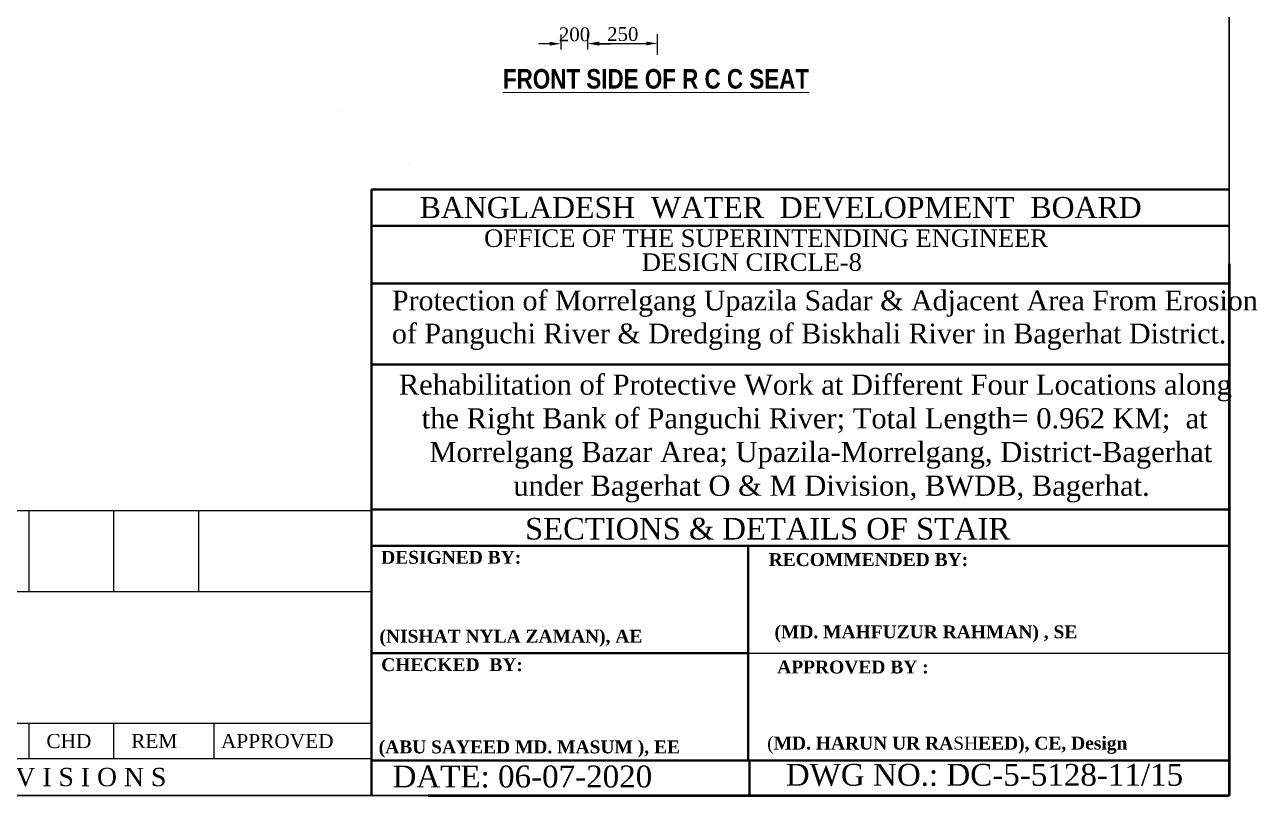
# Model space of a CAD drawing. Header units: metres. Extents: x -2434 to 11656, y -15288 to 8109.
# Drawn here: x 3662.44 to 3711.52, y -11698.32 to -11667.61 of the extents above; entities that cross this region are included whole.
import ezdxf
from ezdxf.enums import TextEntityAlignment as Align

# ---------------------------------------------------------------- set-up
doc = ezdxf.new("R2010")
doc.units = ezdxf.units.M
doc.layers.add('Layer1', color=7, linetype='Continuous', lineweight=13)
doc.layers.add('LINE', color=7, linetype='Continuous')
doc.styles.add('Kazi_T_H', font='timesbd.ttf')
doc.styles.get("Standard").update_dxf_attribs({"font": 'times.ttf'})
doc.styles.add('TIMES', font='ARIALN.TTF')
doc.dimstyles.get("Standard").update_dxf_attribs({"dimtxt": 0.5, "dimasz": 0.4075, "dimexe": 0.364, "dimexo": 0.219, "dimgap": 0.09, "dimtad": 0, "dimdec": 0, "dimlfac": 1000, "dimzin": 0, "dimdsep": 46, "dimtxsty": 'Standard', "dimcen": 0.09, "dimadec": 0, "dimazin": 0, "dimtfac": 1, "dimtdec": 0, "dimtofl": 0, "dimtmove": 0, "dimatfit": 3, "dimfxl": 1, "dimtolj": 1, "dimtzin": 0, "dimarcsym": 0})

# ---------------------------------------------------------------- blocks, each defined once
blk = doc.blocks.new('*D425')
at = {"layer": 'Defpoints', "color": 0, "lineweight": -3}
for p in [(3687.639, -11668.357), (3684.866, -11668.813), (3687.639, -11669.027)]:
    blk.add_point(p, dxfattribs=at)
at = {"layer": 'Layer1', "color": 0, "lineweight": -2}
for p, q in [((3684.866, -11668.594), (3684.866, -11667.993)), ((3687.639, -11668.808), (3687.639, -11667.993))]:
    blk.add_line(p, q, dxfattribs=at)
at = {"layer": 'Layer1', "color": 7, "lineweight": -2}
blk.add_line((3685.316, -11668.357), (3687.189, -11668.357), dxfattribs=at)
at = {"layer": 'Layer1', "color": 7, "lineweight": -3}
for points in [[(3685.316, -11668.282), (3685.316, -11668.432), (3684.866, -11668.357)], [(3687.189, -11668.282), (3687.189, -11668.432), (3687.639, -11668.357)]]:
    blk.add_solid(points, dxfattribs=at)
at = {"layer": 'Layer1', "color": 0, "lineweight": 13, "insert": (3686.252, -11667.987), "char_height": 0.55, "attachment_point": 5}
blk.add_mtext('\\A1;250', dxfattribs=at)
blk = doc.blocks.new('*D426')
at = {"layer": 'Defpoints', "color": 0, "lineweight": -3}
for p in [(3684.866, -11668.369), (3683.797, -11668.818), (3684.866, -11668.813)]:
    blk.add_point(p, dxfattribs=at)
at = {"layer": 'Layer1', "color": 0, "lineweight": -2}
for p, q in [((3683.797, -11668.599), (3683.797, -11668.005)), ((3684.866, -11668.594), (3684.866, -11668.005))]:
    blk.add_line(p, q, dxfattribs=at)
at = {"layer": 'Layer1', "color": 7, "lineweight": -2}
for p, q in [((3683.347, -11668.369), (3682.897, -11668.369)), ((3685.316, -11668.369), (3685.766, -11668.369))]:
    blk.add_line(p, q, dxfattribs=at)
at = {"layer": 'Layer1', "color": 7, "lineweight": -3}
for points in [[(3683.347, -11668.294), (3683.347, -11668.444), (3683.797, -11668.369)], [(3685.316, -11668.294), (3685.316, -11668.444), (3684.866, -11668.369)]]:
    blk.add_solid(points, dxfattribs=at)
at = {"layer": 'Layer1', "color": 0, "lineweight": 13, "insert": (3684.331, -11667.999), "char_height": 0.55, "attachment_point": 5}
blk.add_mtext('\\A1;200', dxfattribs=at)
blk = doc.blocks.new('*D463')
at = {"layer": 'Defpoints', "color": 0, "lineweight": -3}
for p in [(3687.639, -11668.357), (3684.866, -11668.813), (3687.639, -11669.027)]:
    blk.add_point(p, dxfattribs=at)
at = {"layer": 'Layer1', "color": 0, "lineweight": -2}
for p, q in [((3684.866, -11668.594), (3684.866, -11667.993)), ((3687.639, -11668.808), (3687.639, -11667.993))]:
    blk.add_line(p, q, dxfattribs=at)
at = {"layer": 'Layer1', "color": 7, "lineweight": -2}
blk.add_line((3685.316, -11668.357), (3687.189, -11668.357), dxfattribs=at)
at = {"layer": 'Layer1', "color": 7, "lineweight": -3}
for points in [[(3685.316, -11668.282), (3685.316, -11668.432), (3684.866, -11668.357)], [(3687.189, -11668.282), (3687.189, -11668.432), (3687.639, -11668.357)]]:
    blk.add_solid(points, dxfattribs=at)
at = {"layer": 'Layer1', "color": 0, "lineweight": 13, "insert": (3686.252, -11667.987), "char_height": 0.55, "attachment_point": 5}
blk.add_mtext('\\A1;250', dxfattribs=at)
blk = doc.blocks.new('*D464')
at = {"layer": 'Defpoints', "color": 0, "lineweight": -3}
for p in [(3684.866, -11668.369), (3683.797, -11668.818), (3684.866, -11668.813)]:
    blk.add_point(p, dxfattribs=at)
at = {"layer": 'Layer1', "color": 0, "lineweight": -2}
for p, q in [((3683.797, -11668.599), (3683.797, -11668.005)), ((3684.866, -11668.594), (3684.866, -11668.005))]:
    blk.add_line(p, q, dxfattribs=at)
at = {"layer": 'Layer1', "color": 7, "lineweight": -2}
for p, q in [((3683.347, -11668.369), (3682.897, -11668.369)), ((3685.316, -11668.369), (3685.766, -11668.369))]:
    blk.add_line(p, q, dxfattribs=at)
at = {"layer": 'Layer1', "color": 7, "lineweight": -3}
for points in [[(3683.347, -11668.294), (3683.347, -11668.444), (3683.797, -11668.369)], [(3685.316, -11668.294), (3685.316, -11668.444), (3684.866, -11668.369)]]:
    blk.add_solid(points, dxfattribs=at)
at = {"layer": 'Layer1', "color": 0, "lineweight": 13, "insert": (3684.331, -11667.999), "char_height": 0.55, "attachment_point": 5}
blk.add_mtext('\\A1;200', dxfattribs=at)

msp = doc.modelspace()

# ---------------------------------------------------------------- linework, layer by layer
at = {"color": 0, "linetype": 'Continuous', "lineweight": -3, "ltscale": 0.5}
for p, q in [((3674.953747, -11671.038602), (3674.953747, -11671.038602)), ((3677.730318, -11673.175673), (3677.730318, -11673.175673)), ((3677.730318, -11673.175673), (3677.730318, -11673.175673)), ((3691.248452, -11692.647627), (3710.395862, -11692.647627)), ((3677.026744, -11698.317687), (3710.395862, -11698.317687))]:
    msp.add_line(p, q, dxfattribs=at)
at = {"lineweight": 50, "ltscale": 0.5}
for p in [(3710.395862, -11677.134077), (3678.498905, -11698.317687)]:
    msp.add_line(p, (3710.395862, -11698.317687), dxfattribs=at)
at = {"layer": 'Layer1', "color": 7, "lineweight": 30}
msp.add_lwpolyline([(3686.75372, -11698.317687), (3599.296782, -11698.317687), (3599.296782, -11620.955942), (3710.395862, -11620.955942), (3710.395862, -11681.840877), (3710.395862, -11695.795457), (3710.395862, -11698.317687)], close=True, dxfattribs=at)
msp.add_lwpolyline([(3686.75372, -11698.317687), (3599.296782, -11698.317687), (3599.296782, -11620.955942), (3710.395862, -11620.955942), (3710.395862, -11681.840877), (3710.395862, -11695.795457), (3710.395862, -11698.317687)], close=True, dxfattribs=at)
at = {"layer": 'LINE', "color": 0, "linetype": 'ByBlock', "lineweight": 40, "ltscale": 0.5}
for p, q in [((3710.395862, -11674.171832), (3676.250713, -11674.171832)), ((3676.250713, -11674.171832), (3676.250713, -11698.317687)), ((3710.395862, -11675.628513), (3676.250713, -11675.628513)), ((3710.395862, -11677.921562), (3676.250713, -11677.921562)), ((3710.395862, -11681.150794), (3676.250713, -11681.150794)), ((3710.395862, -11686.928563), (3676.250713, -11686.928563)), ((3710.395862, -11688.371095), (3676.250713, -11688.371095)), ((3691.248452, -11696.924159), (3691.248452, -11688.371095)), ((3676.250713, -11692.647627), (3691.248452, -11692.647627)), ((3676.250713, -11696.924159), (3710.395862, -11696.924159)), ((3691.29949, -11698.317687), (3691.29949, -11696.924159))]:
    msp.add_line(p, q, dxfattribs=at)
at = {"layer": 'LINE', "lineweight": -2, "ltscale": 0.5}
for p, q in [((3676.250713, -11686.976004), (3651.437496, -11686.976004)), ((3662.601895, -11686.976004), (3662.601895, -11690.206527)), ((3665.977883, -11686.976004), (3665.977883, -11690.206527)), ((3669.353871, -11686.976004), (3669.353871, -11690.206527)), ((3676.250713, -11690.206527), (3651.437496, -11690.206527)), ((3676.250713, -11695.450825), (3651.437496, -11695.450825)), ((3662.601895, -11695.450825), (3662.601895, -11696.855466)), ((3665.977883, -11695.450825), (3665.977883, -11696.855466)), ((3669.975342, -11695.450825), (3669.975342, -11696.855466)), ((3676.250713, -11696.855466), (3651.567956, -11696.855466))]:
    msp.add_line(p, q, dxfattribs=at)

# ---------------------------------------------------------------- texts
at = {"layer": 'Layer1', "color": 7, "lineweight": 13, "insert": (3681.481536, -11669.378255), "char_height": 0.778536, "width": 14.66484432, "attachment_point": 1, "style": 'TIMES'}
msp.add_mtext('{\\fArial Narrow|b1|i0|c0|p34;\\LFRONT SIDE OF R C C SEAT\\P\\l        }', dxfattribs=at)
msp.add_mtext('{\\fArial Narrow|b1|i0|c0|p34;\\LFRONT SIDE OF R C C SEAT\\P\\l        }', dxfattribs=at)
at = {"layer": 'LINE', "color": 0, "linetype": 'ByBlock', "lineweight": 40, "ltscale": 0.5}
for s, height, p in [('BANGLADESH  WATER  DEVELOPMENT  BOARD', 0.83751797, (3692.538204, -11675.312952)), ('OFFICE OF THE SUPERINTENDING ENGINEER', 0.698544, (3691.95684, -11676.466452)), ('DESIGN CIRCLE-8', 0.698544, (3691.391638, -11677.420898))]:
    msp.add_text(s, height=height, dxfattribs=at).set_placement(p, align=Align.CENTER)
at = {"layer": 'LINE', "lineweight": -2, "ltscale": 0.5}
for s, height, p in [('SECTIONS & DETAILS OF STAIR ', 0.85884208, (3692.182143, -11688.124191)), ('R E V I S I O N S', 0.73111054, (3664.092906, -11697.952132))]:
    msp.add_text(s, height=height, dxfattribs=at).set_placement(p, align=Align.CENTER)
at = {"layer": 'LINE', "color": 0, "linetype": 'ByBlock', "lineweight": 40, "ltscale": 0.5, "style": 'Kazi_T_H'}
for s, p in [('DESIGNED BY:', (3676.632778, -11689.089553)), ('RECOMMENDED BY:', (3692.05872, -11689.17974)), ('(MD. MAHFUZUR RAHMAN) , SE', (3692.292505, -11692.059277)), ('(NISHAT NYLA ZAMAN), AE', (3676.567072, -11692.233746)), ('CHECKED  BY:', (3676.632778, -11693.366085)), ('APPROVED BY :', (3692.400737, -11693.460708)), ('(ABU SAYEED MD. MASUM ), EE', (3676.534428, -11696.644543))]:
    msp.add_text(s, height=0.51318384, dxfattribs=at).set_placement(p)
at = {"layer": 'LINE', "lineweight": -2, "ltscale": 0.5}
for s, p in [('CHD', (3663.304216, -11696.434074)), ('REM', (3666.680204, -11696.434074)), ('APPROVED', (3670.25627, -11696.434074))]:
    msp.add_text(s, height=0.5618566, dxfattribs=at).set_placement(p)
at = {"layer": 'LINE', "color": 0, "linetype": 'ByBlock', "lineweight": 40, "ltscale": 0.5}
for s, p in [('DATE: 06-07-2020', (3677.084337, -11698.001767)), ('DWG NO.: DC-5-5128-11/15', (3692.741734, -11697.933596))]:
    msp.add_text(s, height=0.87095503, dxfattribs=at).set_placement(p)
at = {"layer": 'LINE', "color": 0, "linetype": 'ByBlock', "lineweight": 40, "ltscale": 0.5, "attachment_point": 1}
for s, insert, char_height, width in [('                    Protection of Morrelgang Upazila Sadar & Adjacent Area From Erosion \\P                    of Panguchi River & Dredging of Biskhali River in Bagerhat District.', (3671.100745, -11678.205717), 0.78947585, 44.92476513), ('           Rehabilitation of Protective Work at Different Four Locations along   \\P              the Right Bank of Panguchi River; Total Length= 0.962 KM;  at    \\P               Morrelgang Bazar Area; Upazila-Morrelgang, District-Bagerhat    \\P                          under Bagerhat O & M Division, BWDB, Bagerhat.', (3673.989341, -11681.549443), 0.80526537, 35.82224836)]:
    msp.add_mtext(s, dxfattribs=dict(at, insert=insert, char_height=char_height, width=width))
at = {"layer": 'LINE', "color": 0, "linetype": 'ByBlock', "lineweight": 40, "ltscale": 0.5, "insert": (3699.171473, -11695.980509), "char_height": 0.513183839, "width": 18.97389568, "attachment_point": 2, "style": 'Kazi_T_H'}
msp.add_mtext('{\\fTimes New Roman|b0|i0|c0|p18;\\C7;(\\fTimes New Roman|b1|i0|c0|p18;MD. HARUN UR RA\\fTimes New Roman|b0|i0|c0|p18;SH}EED), CE, Design', dxfattribs=at)

# ---------------------------------------------------------------- dimensions: what is measured, and where the dimension line sits
at = {"layer": 'Layer1', "color": 7, "lineweight": 13}
for picture in ['*D426', '*D464']:
    dim = msp.add_linear_dim(base=(3684.865926, -11668.368504), p1=(3683.796804, -11668.817936), p2=(3684.865926, -11668.812921), text='200', dimstyle='Standard', override={"dimtxt": 0.55, "dimasz": 0.45, "dimtad": 1, "dimdec": 2, "dimrnd": 0.002, "dimpost": 'm', "dimcen": 0.05, "dimclrd": 7, "dimadec": 1, "dimtdec": 2, "dimfrac": 2}, dxfattribs=at)
    dim.commit()
    dim.dimension.update_dxf_attribs({"geometry": picture, "text_midpoint": (3684.331365, -11668.368504), "dimtype": 160})
for picture in ['*D425', '*D463']:
    dim = msp.add_linear_dim(base=(3687.63892, -11668.356779), p1=(3684.865926, -11668.812921), p2=(3687.63892, -11669.027244), text='250', dimstyle='Standard', override={"dimtxt": 0.55, "dimasz": 0.45, "dimtad": 1, "dimdec": 2, "dimrnd": 0.002, "dimpost": 'm', "dimcen": 0.05, "dimclrd": 7, "dimadec": 1, "dimtdec": 2, "dimfrac": 2}, dxfattribs=at)
    dim.commit()
    dim.dimension.update_dxf_attribs({"geometry": picture, "text_midpoint": (3686.252423, -11667.98702)})

doc.saveas('drawing.dxf')
